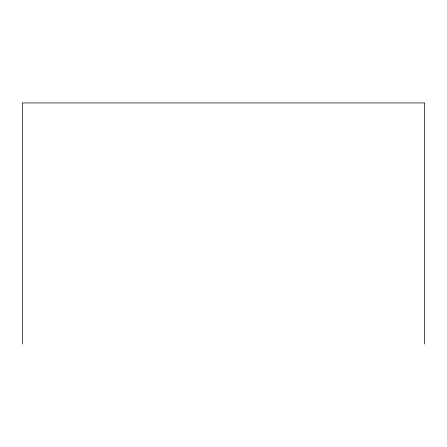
<?xml version="1.0" encoding="UTF-8"?>
<svg xmlns="http://www.w3.org/2000/svg" width="447" height="447" viewBox="0 0 447 447"><rect width="100%" height="100%" fill="white"/><g stroke="black" fill="none" stroke-linecap="round" stroke-linejoin="round"><path stroke-width="0.67" d="M424.65 344.056L424.65 102.944L22.35 102.944L22.35 344.056"/></g></svg>
